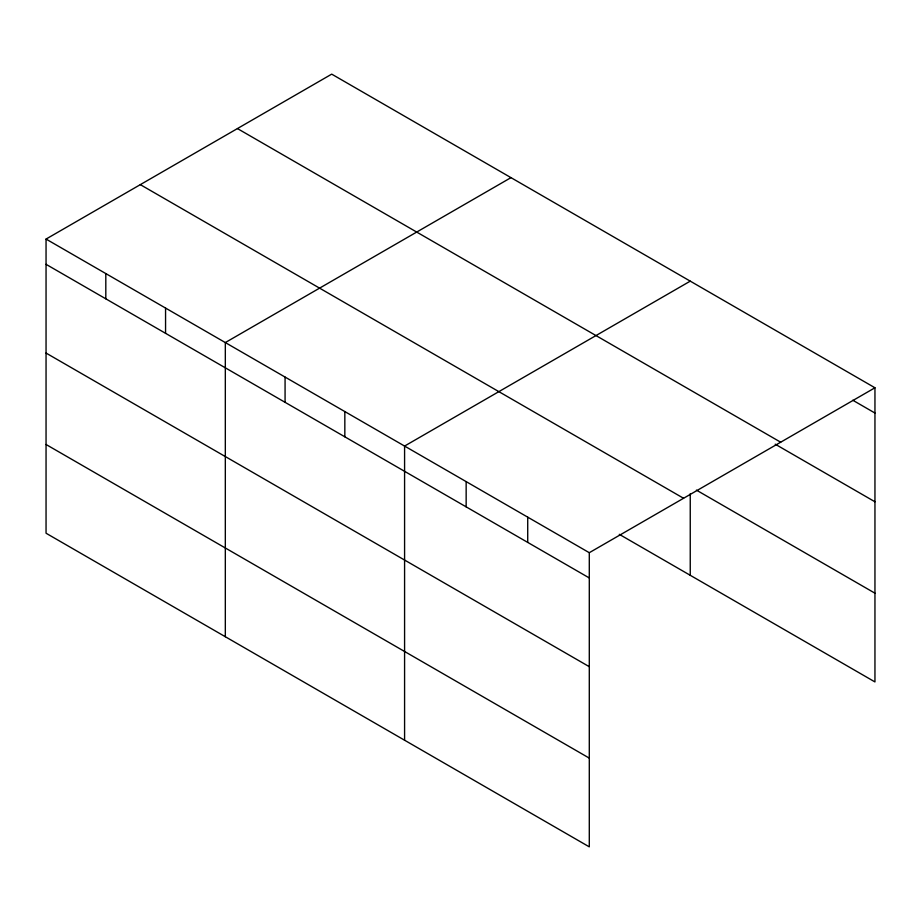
<?xml version="1.0" encoding="UTF-8"?>
<svg xmlns="http://www.w3.org/2000/svg" width="921" height="921" viewBox="0 0 921 921"><rect width="100%" height="100%" fill="white"/><g stroke="black" fill="none" stroke-linecap="round" stroke-linejoin="round"><path stroke-width="1.38" d="M46.05 239.069L589.29 552.704L589.29 846.86L46.05 533.224L46.05 239.069L331.71 74.141L874.95 387.776L874.95 681.931L619.292 534.33M510.982 177.638L225.323 342.566L225.323 636.722M690.243 281.147L404.584 446.063L404.584 740.219M589.29 552.704L874.95 387.776M852.788 400.232L874.95 413.034M237.445 128.572L780.686 442.207M775.206 444.187L874.95 501.772M696.403 490.11L874.95 593.193M140.314 184.637L683.555 498.273M46.05 264.315L589.29 577.951M46.05 353.054L589.29 666.689M46.05 444.486L589.29 758.121M690.243 493.714L690.243 575.303M527.721 517.153L527.721 542.411M466.153 481.614L466.153 506.861M344.834 411.572L344.834 436.819M285.073 377.069L285.073 402.316M165.561 308.063L165.561 333.321M105.811 273.572L105.811 298.818"/></g></svg>
